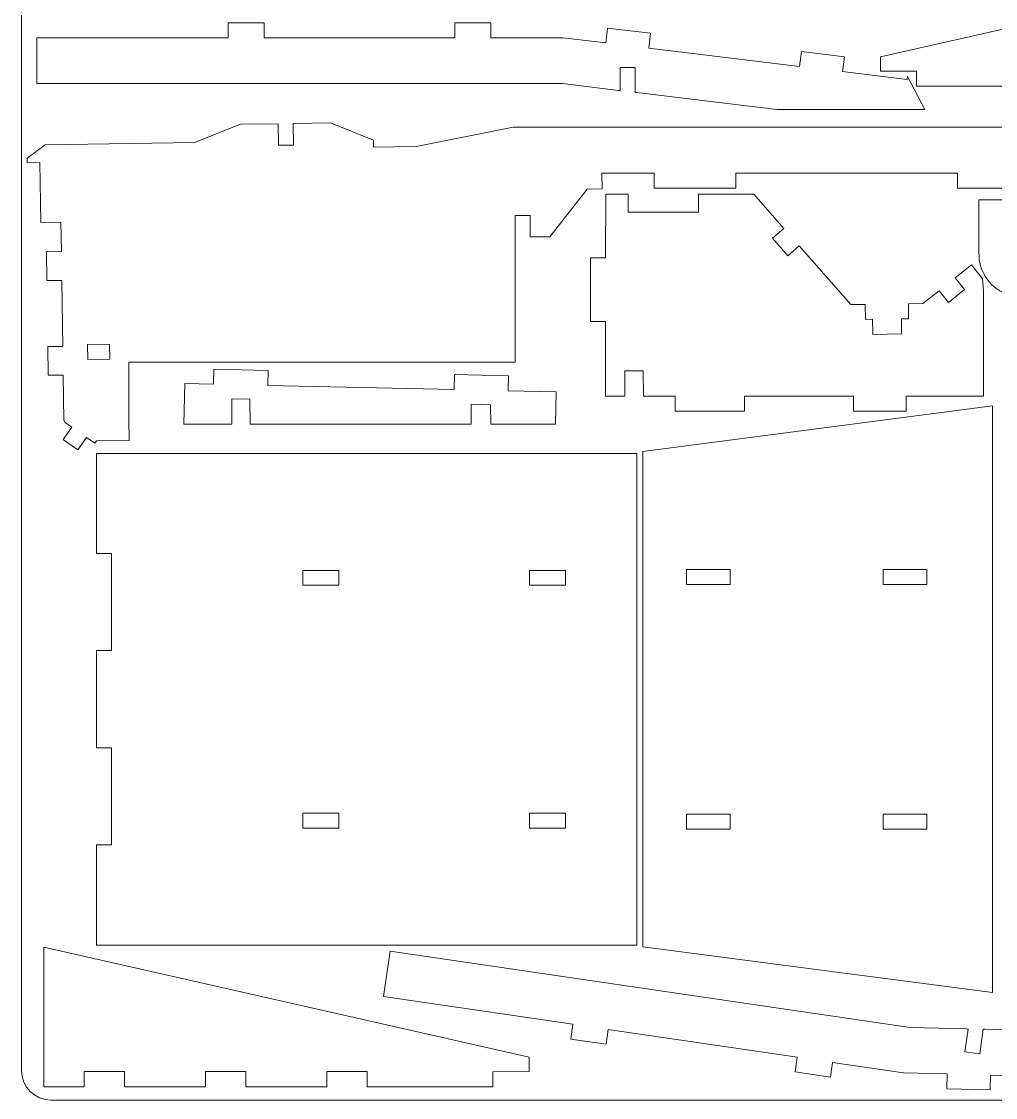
# Model space of a CAD drawing. Header units: centimetres. Extents: x -129.3 to -71.3, y -1.4 to 86.6.
# Drawn here: x -129.26 to -112.73, y 42.67 to 60.94 of the extents above; entities that cross this region are included whole.
import ezdxf

# ---------------------------------------------------------------- set-up
doc = ezdxf.new("R2010")
doc.units = ezdxf.units.CM
doc.header["$MEASUREMENT"] = 0
doc.layers.add('Camada 1', color=7, linetype='Continuous')

msp = doc.modelspace()

# ---------------------------------------------------------------- linework, layer by layer
at = {"layer": 'Camada 1', "color": 250, "lineweight": 20}
msp.add_open_spline([(-100.75825, 86.62825), (-100.75825, 86.62825), (-128.75826, 86.62825), (-128.75826, 86.62825), (-128.75826, 86.62825), (-129.03325, 86.62825), (-129.25825, 86.40325), (-129.25825, 86.12825), (-129.25825, 86.12825), (-129.25825, 86.12825), (-129.25825, 43.12824), (-129.25825, 43.12824), (-129.25825, 43.12824), (-129.25825, 42.85323), (-129.03325, 42.62823), (-128.75826, 42.62823), (-128.75826, 42.62823), (-128.75826, 42.62823), (-100.75825, 42.62823), (-100.75825, 42.62823), (-100.75825, 42.62823), (-100.48326, 42.62823), (-100.25825, 42.85323), (-100.25825, 43.12824), (-100.25825, 43.12824), (-100.25825, 43.12824), (-100.25825, 86.12825), (-100.25825, 86.12825), (-100.25825, 86.12825), (-100.25825, 86.40325), (-100.48326, 86.62825), (-100.75825, 86.62825)], degree=3, knots=[0, 0, 0, 0, 0.11111111, 0.11111111, 0.11111111, 0.11111111, 0.22222222, 0.22222222, 0.22222222, 0.22222222, 0.33333333, 0.33333333, 0.33333333, 0.33333333, 0.44444444, 0.44444444, 0.44444444, 0.44444444, 0.55555556, 0.55555556, 0.55555556, 0.55555556, 0.66666667, 0.66666667, 0.66666667, 0.66666667, 0.77777778, 0.77777778, 0.77777778, 0.77777778, 1, 1, 1, 1], dxfattribs=at)
at = {"layer": 'Camada 1', "lineweight": 9}
for points, knots in [([(-106.44809, 62.20696), (-106.44809, 62.20696), (-114.6818, 60.34001), (-114.6818, 60.34001), (-114.6818, 60.34001), (-114.6818, 60.34001), (-114.6818, 60.09224), (-114.6818, 60.09224), (-114.6818, 60.09224), (-114.6818, 60.09224), (-114.06945, 60.0918), (-114.06945, 60.0918), (-114.06945, 60.0918), (-114.06945, 60.0918), (-114.06945, 59.83682), (-114.06945, 59.83682), (-114.06945, 59.83682), (-114.06945, 59.83682), (-113.99566, 59.83726), (-113.99566, 59.83726), (-113.99566, 59.83726), (-113.99566, 59.83726), (-111.93723, 59.83726), (-111.93723, 59.83726), (-111.93723, 59.83726), (-111.93723, 59.83726), (-111.93723, 60.09224), (-111.93723, 60.09224), (-111.93723, 60.09224), (-111.93723, 60.09224), (-111.25108, 60.09224), (-111.25108, 60.09224), (-111.25108, 60.09224), (-111.25108, 60.09224), (-111.25108, 59.83726), (-111.25108, 59.83726), (-111.25108, 59.83726), (-111.25108, 59.83726), (-109.8788, 59.83726), (-109.8788, 59.83726), (-109.8788, 59.83726), (-109.8788, 59.83726), (-109.8788, 60.09224), (-109.8788, 60.09224), (-109.8788, 60.09224), (-109.8788, 60.09224), (-109.19266, 60.09224), (-109.19266, 60.09224), (-109.19266, 60.09224), (-109.19266, 60.09224), (-109.19266, 59.83726), (-109.19266, 59.83726), (-109.19266, 59.83726), (-109.19266, 59.83726), (-107.82037, 59.83726), (-107.82037, 59.83726), (-107.82037, 59.83726), (-107.82037, 59.83726), (-107.82037, 60.09224), (-107.82037, 60.09224), (-107.82037, 60.09224), (-107.82037, 60.09224), (-107.13423, 60.09224), (-107.13423, 60.09224), (-107.13423, 60.09224), (-107.13423, 60.09224), (-107.13423, 59.83726), (-107.13423, 59.83726), (-107.13423, 59.83726), (-107.13423, 59.83726), (-106.44809, 59.83726), (-106.44809, 59.83726), (-106.44809, 59.83726), (-106.44809, 59.83726), (-106.44809, 62.20696), (-106.44809, 62.20696)], [0, 0, 0, 0, 0.05, 0.05, 0.05, 0.05, 0.1, 0.1, 0.1, 0.1, 0.15, 0.15, 0.15, 0.15, 0.2, 0.2, 0.2, 0.2, 0.25, 0.25, 0.25, 0.25, 0.3, 0.3, 0.3, 0.3, 0.35, 0.35, 0.35, 0.35, 0.4, 0.4, 0.4, 0.4, 0.45, 0.45, 0.45, 0.45, 0.5, 0.5, 0.5, 0.5, 0.55, 0.55, 0.55, 0.55, 0.6, 0.6, 0.6, 0.6, 0.65, 0.65, 0.65, 0.65, 0.7, 0.7, 0.7, 0.7, 0.75, 0.75, 0.75, 0.75, 0.8, 0.8, 0.8, 0.8, 0.85, 0.85, 0.85, 0.85, 0.9, 0.9, 0.9, 0.9, 1, 1, 1, 1]), ([(-128.99892, 60.66235), (-128.99892, 60.66235), (-128.99892, 59.88294), (-128.99892, 59.88294), (-128.99892, 59.88294), (-128.99892, 59.88294), (-120.08067, 59.88294), (-120.08067, 59.88294), (-120.08067, 59.88294), (-120.08067, 59.88294), (-119.12526, 59.76742), (-119.12526, 59.76742), (-119.12526, 59.76742), (-119.12526, 59.76742), (-119.09995, 59.76742), (-119.09995, 59.76742), (-119.09995, 59.76742), (-119.09995, 59.76742), (-119.09995, 60.15584), (-119.09995, 60.15584), (-119.09995, 60.15584), (-119.09995, 60.15584), (-118.8469, 60.15584), (-118.8469, 60.15584), (-118.8469, 60.15584), (-118.8469, 60.15584), (-118.8469, 59.73072), (-118.8469, 59.73072), (-118.8469, 59.73072), (-118.8469, 59.73072), (-118.8216, 59.73072), (-118.8216, 59.73072), (-118.8216, 59.73072), (-118.8216, 59.73072), (-116.4416, 59.44297), (-116.4416, 59.44297), (-116.4416, 59.44297), (-116.4416, 59.44297), (-113.93128, 59.44297), (-113.93128, 59.44297), (-113.93128, 59.44297), (-113.93128, 59.44297), (-114.22303, 60.00161), (-114.22303, 60.00161), (-114.22303, 60.00161), (-114.22303, 60.00161), (-114.22857, 59.95518), (-114.22857, 59.95518), (-114.22857, 59.95518), (-114.22857, 59.95518), (-115.32471, 60.0877), (-115.32471, 60.0877), (-115.32471, 60.0877), (-115.32471, 60.0877), (-115.29433, 60.33893), (-115.29433, 60.33893), (-115.29433, 60.33893), (-115.29433, 60.33893), (-116.02508, 60.42727), (-116.02508, 60.42727), (-116.02508, 60.42727), (-116.02508, 60.42727), (-116.05546, 60.17607), (-116.05546, 60.17607), (-116.05546, 60.17607), (-116.05546, 60.17607), (-118.61309, 60.48528), (-118.61309, 60.48528), (-118.61309, 60.48528), (-118.61309, 60.48528), (-118.58272, 60.7365), (-118.58272, 60.7365), (-118.58272, 60.7365), (-118.58272, 60.7365), (-119.31348, 60.82485), (-119.31348, 60.82485), (-119.31348, 60.82485), (-119.31348, 60.82485), (-119.34384, 60.57362), (-119.34384, 60.57362), (-119.34384, 60.57362), (-119.34384, 60.57362), (-120.0746, 60.66197), (-120.0746, 60.66197), (-120.0746, 60.66197), (-120.0746, 60.66197), (-120.08067, 60.66235), (-120.08067, 60.66235), (-120.08067, 60.66235), (-120.08067, 60.66235), (-121.29533, 60.66235), (-121.29533, 60.66235), (-121.29533, 60.66235), (-121.29533, 60.66235), (-121.29533, 60.9154), (-121.29533, 60.9154), (-121.29533, 60.9154), (-121.29533, 60.9154), (-121.90266, 60.9154), (-121.90266, 60.9154), (-121.90266, 60.9154), (-121.90266, 60.9154), (-121.90266, 60.66235), (-121.90266, 60.66235), (-121.90266, 60.66235), (-121.90266, 60.66235), (-125.14173, 60.66235), (-125.14173, 60.66235), (-125.14173, 60.66235), (-125.14173, 60.66235), (-125.14173, 60.9154), (-125.14173, 60.9154), (-125.14173, 60.9154), (-125.14173, 60.9154), (-125.74905, 60.9154), (-125.74905, 60.9154), (-125.74905, 60.9154), (-125.74905, 60.9154), (-125.74905, 60.66235), (-125.74905, 60.66235), (-125.74905, 60.66235), (-125.74905, 60.66235), (-128.99892, 60.66235), (-128.99892, 60.66235)], [0, 0, 0, 0, 0.03125, 0.03125, 0.03125, 0.03125, 0.0625, 0.0625, 0.0625, 0.0625, 0.09375, 0.09375, 0.09375, 0.09375, 0.125, 0.125, 0.125, 0.125, 0.15625, 0.15625, 0.15625, 0.15625, 0.1875, 0.1875, 0.1875, 0.1875, 0.21875, 0.21875, 0.21875, 0.21875, 0.25, 0.25, 0.25, 0.25, 0.28125, 0.28125, 0.28125, 0.28125, 0.3125, 0.3125, 0.3125, 0.3125, 0.34375, 0.34375, 0.34375, 0.34375, 0.375, 0.375, 0.375, 0.375, 0.40625, 0.40625, 0.40625, 0.40625, 0.4375, 0.4375, 0.4375, 0.4375, 0.46875, 0.46875, 0.46875, 0.46875, 0.5, 0.5, 0.5, 0.5, 0.53125, 0.53125, 0.53125, 0.53125, 0.5625, 0.5625, 0.5625, 0.5625, 0.59375, 0.59375, 0.59375, 0.59375, 0.625, 0.625, 0.625, 0.625, 0.65625, 0.65625, 0.65625, 0.65625, 0.6875, 0.6875, 0.6875, 0.6875, 0.71875, 0.71875, 0.71875, 0.71875, 0.75, 0.75, 0.75, 0.75, 0.78125, 0.78125, 0.78125, 0.78125, 0.8125, 0.8125, 0.8125, 0.8125, 0.84375, 0.84375, 0.84375, 0.84375, 0.875, 0.875, 0.875, 0.875, 0.90625, 0.90625, 0.90625, 0.90625, 0.9375, 0.9375, 0.9375, 0.9375, 1, 1, 1, 1]), ([(-111.98788, 58.10908), (-111.98788, 58.10908), (-111.98788, 58.3629), (-111.98788, 58.3629), (-111.98788, 58.3629), (-111.98788, 58.3629), (-108.22933, 58.36291), (-108.22933, 58.36291), (-108.22933, 58.36291), (-108.22933, 58.36291), (-108.22933, 58.10909), (-108.22933, 58.10909), (-108.22933, 58.10909), (-108.22933, 58.10909), (-106.84004, 58.10908), (-106.84004, 58.10908), (-106.84004, 58.10908), (-106.84004, 58.10908), (-106.84004, 58.3629), (-106.84004, 58.3629), (-106.84004, 58.3629), (-106.84004, 58.3629), (-103.08149, 58.36291), (-103.08149, 58.36291), (-103.08149, 58.36291), (-103.08149, 58.36291), (-103.08148, 57.40189), (-103.08148, 57.40189), (-103.08148, 57.40189), (-103.08148, 57.40189), (-102.1417, 57.40204), (-102.1417, 57.40204), (-102.1417, 57.40204), (-102.1417, 57.40204), (-102.14518, 57.64185), (-102.14518, 57.64185), (-102.14518, 57.64185), (-102.14518, 57.64185), (-101.89067, 57.64552), (-101.89067, 57.64552), (-101.89067, 57.64552), (-101.89067, 57.64552), (-101.89509, 57.95007), (-101.89509, 57.95007), (-101.89509, 57.95007), (-101.89509, 57.95007), (-102.14961, 57.94641), (-102.14961, 57.94641), (-102.14961, 57.94641), (-102.14961, 57.94641), (-102.16055, 58.70169), (-102.16055, 58.70169), (-102.16055, 58.70169), (-102.16055, 58.70169), (-103.26827, 59.14863), (-103.26827, 59.14863), (-103.26827, 59.14863), (-103.26827, 59.14863), (-103.48141, 59.14462), (-103.48141, 59.14462), (-103.48141, 59.14462), (-103.48141, 59.14462), (-103.52279, 59.14496), (-103.52279, 59.14496), (-103.52279, 59.14496), (-103.52279, 59.14496), (-106.15546, 59.14459), (-106.15546, 59.14459), (-106.15546, 59.14459), (-106.15546, 59.14459), (-106.66907, 59.45647), (-106.66907, 59.45647), (-106.66907, 59.45647), (-106.66907, 59.45647), (-107.1781, 59.44914), (-107.1781, 59.44914), (-107.1781, 59.44914), (-107.1781, 59.44914), (-107.17294, 59.09234), (-107.17294, 59.09234), (-107.17294, 59.09234), (-107.17294, 59.09234), (-107.42745, 59.08868), (-107.42745, 59.08868), (-107.42745, 59.08868), (-107.42745, 59.08868), (-107.43267, 59.44913), (-107.43267, 59.44913), (-107.43267, 59.44913), (-107.43267, 59.44913), (-107.9417, 59.4418), (-107.9417, 59.4418), (-107.9417, 59.4418), (-107.9417, 59.4418), (-108.44646, 59.14457), (-108.44646, 59.14457), (-108.44646, 59.14457), (-108.44646, 59.14457), (-120.91572, 59.14461), (-120.91572, 59.14461), (-120.91572, 59.14461), (-120.91572, 59.14461), (-122.56359, 58.81272), (-122.56359, 58.81272), (-122.56359, 58.81272), (-122.56359, 58.81272), (-123.28546, 58.80232), (-123.28546, 58.80232), (-123.28546, 58.80232), (-123.28546, 58.80232), (-123.28722, 58.92415), (-123.28722, 58.92415), (-123.28722, 58.92415), (-123.28722, 58.92415), (-124.01346, 59.21532), (-124.01346, 59.21532), (-124.01346, 59.21532), (-124.01346, 59.21532), (-124.64975, 59.20615), (-124.64975, 59.20615), (-124.64975, 59.20615), (-124.64975, 59.20615), (-124.64445, 58.84069), (-124.64445, 58.84069), (-124.64445, 58.84069), (-124.64445, 58.84069), (-124.89896, 58.83702), (-124.89896, 58.83702), (-124.89896, 58.83702), (-124.89896, 58.83702), (-124.90426, 59.20249), (-124.90426, 59.20249), (-124.90426, 59.20249), (-124.90426, 59.20249), (-125.54055, 59.19332), (-125.54055, 59.19332), (-125.54055, 59.19332), (-125.54055, 59.19332), (-126.32375, 58.8804), (-126.32375, 58.8804), (-126.32375, 58.8804), (-126.32375, 58.8804), (-128.85702, 58.84392), (-128.85702, 58.84392), (-128.85702, 58.84392), (-128.85702, 58.84392), (-129.16132, 58.61902), (-129.16132, 58.61902), (-129.16132, 58.61902), (-129.16132, 58.61902), (-129.16013, 58.53781), (-129.16013, 58.53781), (-129.16013, 58.53781), (-129.16013, 58.53781), (-128.94634, 58.54088), (-128.94634, 58.54088), (-128.94634, 58.54088), (-128.94634, 58.54088), (-128.93163, 57.52571), (-128.93163, 57.52571), (-128.93163, 57.52571), (-128.93163, 57.52571), (-128.58879, 57.53067), (-128.58879, 57.53067), (-128.58879, 57.53067), (-128.58879, 57.53067), (-128.58177, 57.03147), (-128.58177, 57.03147), (-128.58177, 57.03147), (-128.58177, 57.03147), (-128.83635, 57.02774), (-128.83635, 57.02774), (-128.83635, 57.02774), (-128.83635, 57.02774), (-128.82916, 56.53844), (-128.82916, 56.53844), (-128.82916, 56.53844), (-128.82916, 56.53844), (-128.57459, 56.54216), (-128.57459, 56.54216), (-128.57459, 56.54216), (-128.57459, 56.54216), (-128.55822, 55.42212), (-128.55822, 55.42212), (-128.55822, 55.42212), (-128.55822, 55.42212), (-128.8128, 55.41854), (-128.8128, 55.41854), (-128.8128, 55.41854), (-128.8128, 55.41854), (-128.80586, 54.93127), (-128.80586, 54.93127), (-128.80586, 54.93127), (-128.80586, 54.93127), (-128.55129, 54.93485), (-128.55129, 54.93485), (-128.55129, 54.93485), (-128.55129, 54.93485), (-128.54006, 54.16937), (-128.54006, 54.16937), (-128.54006, 54.16937), (-128.54006, 54.16937), (-128.51848, 54.12808), (-128.51848, 54.12808), (-128.51848, 54.12808), (-128.51848, 54.12808), (-128.40576, 54.05006), (-128.40576, 54.05006), (-128.40576, 54.05006), (-128.40576, 54.05006), (-128.55187, 53.84218), (-128.55187, 53.84218), (-128.55187, 53.84218), (-128.55187, 53.84218), (-128.30159, 53.66757), (-128.30159, 53.66757), (-128.30159, 53.66757), (-128.30159, 53.66757), (-128.15541, 53.87589), (-128.15541, 53.87589), (-128.15541, 53.87589), (-128.15541, 53.87589), (-128.01469, 53.7777), (-128.01469, 53.7777), (-128.01469, 53.7777), (-128.01469, 53.7777), (-127.9855, 53.81929), (-127.9855, 53.81929), (-127.9855, 53.81929), (-127.9855, 53.81929), (-127.43159, 53.82711), (-127.43159, 53.82711), (-127.43159, 53.82711), (-127.43159, 53.82711), (-127.43671, 54.18031), (-127.43671, 54.18031), (-127.43671, 54.18031), (-127.43671, 54.18031), (-127.43672, 55.15498), (-127.43672, 55.15498), (-127.43672, 55.15498), (-127.43672, 55.15498), (-120.8796, 55.15517), (-120.8796, 55.15517), (-120.8796, 55.15517), (-120.8796, 55.15517), (-120.87965, 57.64538), (-120.87965, 57.64538), (-120.87965, 57.64538), (-120.87965, 57.64538), (-120.6251, 57.64537), (-120.6251, 57.64537), (-120.6251, 57.64537), (-120.6251, 57.64537), (-120.62509, 57.27988), (-120.62509, 57.27988), (-120.62509, 57.27988), (-120.62509, 57.27988), (-120.29421, 57.27986), (-120.29421, 57.27986), (-120.29421, 57.27986), (-120.29421, 57.27986), (-119.66002, 58.09273), (-119.66002, 58.09273), (-119.66002, 58.09273), (-119.66002, 58.09273), (-119.40504, 58.0971), (-119.40504, 58.0971), (-119.40504, 58.0971), (-119.40504, 58.0971), (-119.40892, 58.36285), (-119.40892, 58.36285), (-119.40892, 58.36285), (-119.40892, 58.36285), (-118.52507, 58.36285), (-118.52507, 58.36285), (-118.52507, 58.36285), (-118.52507, 58.36285), (-118.52503, 58.10976), (-118.52503, 58.10976), (-118.52503, 58.10976), (-118.52503, 58.10976), (-117.13574, 58.10976), (-117.13574, 58.10976), (-117.13574, 58.10976), (-117.13574, 58.10976), (-117.13574, 58.36291), (-117.13574, 58.36291), (-117.13574, 58.36291), (-117.13574, 58.36291), (-113.37717, 58.36291), (-113.37717, 58.36291), (-113.37717, 58.36291), (-113.37717, 58.36291), (-113.37717, 58.10909), (-113.37717, 58.10909), (-113.37717, 58.10909), (-113.37717, 58.10909), (-111.98788, 58.10908), (-111.98788, 58.10908)], [0, 0, 0, 0, 0.01315789, 0.01315789, 0.01315789, 0.01315789, 0.02631579, 0.02631579, 0.02631579, 0.02631579, 0.03947368, 0.03947368, 0.03947368, 0.03947368, 0.05263158, 0.05263158, 0.05263158, 0.05263158, 0.06578947, 0.06578947, 0.06578947, 0.06578947, 0.07894737, 0.07894737, 0.07894737, 0.07894737, 0.09210526, 0.09210526, 0.09210526, 0.09210526, 0.10526316, 0.10526316, 0.10526316, 0.10526316, 0.11842105, 0.11842105, 0.11842105, 0.11842105, 0.13157895, 0.13157895, 0.13157895, 0.13157895, 0.14473684, 0.14473684, 0.14473684, 0.14473684, 0.15789474, 0.15789474, 0.15789474, 0.15789474, 0.17105263, 0.17105263, 0.17105263, 0.17105263, 0.18421053, 0.18421053, 0.18421053, 0.18421053, 0.19736842, 0.19736842, 0.19736842, 0.19736842, 0.21052632, 0.21052632, 0.21052632, 0.21052632, 0.22368421, 0.22368421, 0.22368421, 0.22368421, 0.23684211, 0.23684211, 0.23684211, 0.23684211, 0.25, 0.25, 0.25, 0.25, 0.26315789, 0.26315789, 0.26315789, 0.26315789, 0.27631579, 0.27631579, 0.27631579, 0.27631579, 0.28947368, 0.28947368, 0.28947368, 0.28947368, 0.30263158, 0.30263158, 0.30263158, 0.30263158, 0.31578947, 0.31578947, 0.31578947, 0.31578947, 0.32894737, 0.32894737, 0.32894737, 0.32894737, 0.34210526, 0.34210526, 0.34210526, 0.34210526, 0.35526316, 0.35526316, 0.35526316, 0.35526316, 0.36842105, 0.36842105, 0.36842105, 0.36842105, 0.38157895, 0.38157895, 0.38157895, 0.38157895, 0.39473684, 0.39473684, 0.39473684, 0.39473684, 0.40789474, 0.40789474, 0.40789474, 0.40789474, 0.42105263, 0.42105263, 0.42105263, 0.42105263, 0.43421053, 0.43421053, 0.43421053, 0.43421053, 0.44736842, 0.44736842, 0.44736842, 0.44736842, 0.46052632, 0.46052632, 0.46052632, 0.46052632, 0.47368421, 0.47368421, 0.47368421, 0.47368421, 0.48684211, 0.48684211, 0.48684211, 0.48684211, 0.5, 0.5, 0.5, 0.5, 0.51315789, 0.51315789, 0.51315789, 0.51315789, 0.52631579, 0.52631579, 0.52631579, 0.52631579, 0.53947368, 0.53947368, 0.53947368, 0.53947368, 0.55263158, 0.55263158, 0.55263158, 0.55263158, 0.56578947, 0.56578947, 0.56578947, 0.56578947, 0.57894737, 0.57894737, 0.57894737, 0.57894737, 0.59210526, 0.59210526, 0.59210526, 0.59210526, 0.60526316, 0.60526316, 0.60526316, 0.60526316, 0.61842105, 0.61842105, 0.61842105, 0.61842105, 0.63157895, 0.63157895, 0.63157895, 0.63157895, 0.64473684, 0.64473684, 0.64473684, 0.64473684, 0.65789474, 0.65789474, 0.65789474, 0.65789474, 0.67105263, 0.67105263, 0.67105263, 0.67105263, 0.68421053, 0.68421053, 0.68421053, 0.68421053, 0.69736842, 0.69736842, 0.69736842, 0.69736842, 0.71052632, 0.71052632, 0.71052632, 0.71052632, 0.72368421, 0.72368421, 0.72368421, 0.72368421, 0.73684211, 0.73684211, 0.73684211, 0.73684211, 0.75, 0.75, 0.75, 0.75, 0.76315789, 0.76315789, 0.76315789, 0.76315789, 0.77631579, 0.77631579, 0.77631579, 0.77631579, 0.78947368, 0.78947368, 0.78947368, 0.78947368, 0.80263158, 0.80263158, 0.80263158, 0.80263158, 0.81578947, 0.81578947, 0.81578947, 0.81578947, 0.82894737, 0.82894737, 0.82894737, 0.82894737, 0.84210526, 0.84210526, 0.84210526, 0.84210526, 0.85526316, 0.85526316, 0.85526316, 0.85526316, 0.86842105, 0.86842105, 0.86842105, 0.86842105, 0.88157895, 0.88157895, 0.88157895, 0.88157895, 0.89473684, 0.89473684, 0.89473684, 0.89473684, 0.90789474, 0.90789474, 0.90789474, 0.90789474, 0.92105263, 0.92105263, 0.92105263, 0.92105263, 0.93421053, 0.93421053, 0.93421053, 0.93421053, 0.94736842, 0.94736842, 0.94736842, 0.94736842, 0.96052632, 0.96052632, 0.96052632, 0.96052632, 0.97368421, 0.97368421, 0.97368421, 0.97368421, 1, 1, 1, 1]), ([(-112.93326, 56.36978), (-112.93326, 56.36978), (-112.93401, 54.57433), (-112.93401, 54.57433), (-112.93401, 54.57433), (-112.93401, 54.57433), (-114.24667, 54.57471), (-114.24667, 54.57471), (-114.24667, 54.57471), (-114.24667, 54.57471), (-114.24674, 54.31973), (-114.24674, 54.31973), (-114.24674, 54.31973), (-114.24674, 54.31973), (-115.1409, 54.31999), (-115.1409, 54.31999), (-115.1409, 54.31999), (-115.1409, 54.31999), (-115.14083, 54.57497), (-115.14083, 54.57497), (-115.14083, 54.57497), (-115.14083, 54.57497), (-116.9883, 54.5755), (-116.9883, 54.5755), (-116.9883, 54.5755), (-116.9883, 54.5755), (-116.98855, 54.32052), (-116.98855, 54.32052), (-116.98855, 54.32052), (-116.98855, 54.32052), (-118.16794, 54.32112), (-118.16794, 54.32112), (-118.16794, 54.32112), (-118.16794, 54.32112), (-118.16781, 54.57609), (-118.16781, 54.57609), (-118.16781, 54.57609), (-118.16781, 54.57609), (-118.70482, 54.57637), (-118.70482, 54.57637), (-118.70482, 54.57637), (-118.70482, 54.57637), (-118.7107, 55.00511), (-118.7107, 55.00511), (-118.7107, 55.00511), (-118.7107, 55.00511), (-119.02026, 55.00527), (-119.02026, 55.00527), (-119.02026, 55.00527), (-119.02026, 55.00527), (-119.02048, 54.57652), (-119.02048, 54.57652), (-119.02048, 54.57652), (-119.02048, 54.57652), (-119.34721, 54.57669), (-119.34721, 54.57669), (-119.34721, 54.57669), (-119.34721, 54.57669), (-119.34705, 55.84279), (-119.34705, 55.84279), (-119.34705, 55.84279), (-119.34705, 55.84279), (-119.60203, 55.84298), (-119.60203, 55.84298), (-119.60203, 55.84298), (-119.60203, 55.84298), (-119.60119, 56.9251), (-119.60119, 56.9251), (-119.60119, 56.9251), (-119.60119, 56.9251), (-119.34622, 56.9249), (-119.34622, 56.9249), (-119.34622, 56.9249), (-119.34622, 56.9249), (-119.34551, 58.00702), (-119.34551, 58.00702), (-119.34551, 58.00702), (-119.34551, 58.00702), (-118.96651, 58.00689), (-118.96651, 58.00689), (-118.96651, 58.00689), (-118.96651, 58.00689), (-118.96666, 57.70092), (-118.96666, 57.70092), (-118.96666, 57.70092), (-118.96666, 57.70092), (-117.77065, 57.7003), (-117.77065, 57.7003), (-117.77065, 57.7003), (-117.77065, 57.7003), (-117.77049, 58.00627), (-117.77049, 58.00627), (-117.77049, 58.00627), (-117.77049, 58.00627), (-116.83001, 58.00576), (-116.83001, 58.00576), (-116.83001, 58.00576), (-116.83001, 58.00576), (-116.32053, 57.4248), (-116.32053, 57.4248), (-116.32053, 57.4248), (-116.32053, 57.4248), (-116.51224, 57.25669), (-116.51224, 57.25669), (-116.51224, 57.25669), (-116.51224, 57.25669), (-116.25235, 56.96032), (-116.25235, 56.96032), (-116.25235, 56.96032), (-116.25235, 56.96032), (-116.06064, 57.12843), (-116.06064, 57.12843), (-116.06064, 57.12843), (-116.06064, 57.12843), (-115.18686, 56.13136), (-115.18686, 56.13136), (-115.18686, 56.13136), (-115.18686, 56.13136), (-114.94217, 56.1348), (-114.94217, 56.1348), (-114.94217, 56.1348), (-114.94217, 56.1348), (-114.93869, 55.88027), (-114.93869, 55.88027), (-114.93869, 55.88027), (-114.93869, 55.88027), (-114.81637, 55.88222), (-114.81637, 55.88222), (-114.81637, 55.88222), (-114.81637, 55.88222), (-114.81277, 55.62648), (-114.81277, 55.62648), (-114.81277, 55.62648), (-114.81277, 55.62648), (-114.32318, 55.6333), (-114.32318, 55.6333), (-114.32318, 55.6333), (-114.32318, 55.6333), (-114.32664, 55.88905), (-114.32664, 55.88905), (-114.32664, 55.88905), (-114.32664, 55.88905), (-114.20422, 55.89051), (-114.20422, 55.89051), (-114.20422, 55.89051), (-114.20422, 55.89051), (-114.20784, 56.14547), (-114.20784, 56.14547), (-114.20784, 56.14547), (-114.20784, 56.14547), (-113.96292, 56.14843), (-113.96292, 56.14843), (-113.96292, 56.14843), (-113.96292, 56.14843), (-113.68886, 56.36787), (-113.68886, 56.36787), (-113.68886, 56.36787), (-113.68886, 56.36787), (-113.52949, 56.16825), (-113.52949, 56.16825), (-113.52949, 56.16825), (-113.52949, 56.16825), (-113.25511, 56.3873), (-113.25511, 56.3873), (-113.25511, 56.3873), (-113.25511, 56.3873), (-113.41448, 56.58691), (-113.41448, 56.58691), (-113.41448, 56.58691), (-113.41448, 56.58691), (-113.14009, 56.80596), (-113.14009, 56.80596), (-113.14009, 56.80596), (-113.14009, 56.80596), (-112.94922, 56.56687), (-112.94922, 56.56687), (-112.94922, 56.56687), (-112.94922, 56.56687), (-112.93326, 56.36978), (-112.93326, 56.36978)], [0, 0, 0, 0, 0.02173913, 0.02173913, 0.02173913, 0.02173913, 0.04347826, 0.04347826, 0.04347826, 0.04347826, 0.06521739, 0.06521739, 0.06521739, 0.06521739, 0.08695652, 0.08695652, 0.08695652, 0.08695652, 0.10869565, 0.10869565, 0.10869565, 0.10869565, 0.13043478, 0.13043478, 0.13043478, 0.13043478, 0.15217391, 0.15217391, 0.15217391, 0.15217391, 0.17391304, 0.17391304, 0.17391304, 0.17391304, 0.19565217, 0.19565217, 0.19565217, 0.19565217, 0.2173913, 0.2173913, 0.2173913, 0.2173913, 0.23913043, 0.23913043, 0.23913043, 0.23913043, 0.26086957, 0.26086957, 0.26086957, 0.26086957, 0.2826087, 0.2826087, 0.2826087, 0.2826087, 0.30434783, 0.30434783, 0.30434783, 0.30434783, 0.32608696, 0.32608696, 0.32608696, 0.32608696, 0.34782609, 0.34782609, 0.34782609, 0.34782609, 0.36956522, 0.36956522, 0.36956522, 0.36956522, 0.39130435, 0.39130435, 0.39130435, 0.39130435, 0.41304348, 0.41304348, 0.41304348, 0.41304348, 0.43478261, 0.43478261, 0.43478261, 0.43478261, 0.45652174, 0.45652174, 0.45652174, 0.45652174, 0.47826087, 0.47826087, 0.47826087, 0.47826087, 0.5, 0.5, 0.5, 0.5, 0.52173913, 0.52173913, 0.52173913, 0.52173913, 0.54347826, 0.54347826, 0.54347826, 0.54347826, 0.56521739, 0.56521739, 0.56521739, 0.56521739, 0.58695652, 0.58695652, 0.58695652, 0.58695652, 0.60869565, 0.60869565, 0.60869565, 0.60869565, 0.63043478, 0.63043478, 0.63043478, 0.63043478, 0.65217391, 0.65217391, 0.65217391, 0.65217391, 0.67391304, 0.67391304, 0.67391304, 0.67391304, 0.69565217, 0.69565217, 0.69565217, 0.69565217, 0.7173913, 0.7173913, 0.7173913, 0.7173913, 0.73913043, 0.73913043, 0.73913043, 0.73913043, 0.76086957, 0.76086957, 0.76086957, 0.76086957, 0.7826087, 0.7826087, 0.7826087, 0.7826087, 0.80434783, 0.80434783, 0.80434783, 0.80434783, 0.82608696, 0.82608696, 0.82608696, 0.82608696, 0.84782609, 0.84782609, 0.84782609, 0.84782609, 0.86956522, 0.86956522, 0.86956522, 0.86956522, 0.89130435, 0.89130435, 0.89130435, 0.89130435, 0.91304348, 0.91304348, 0.91304348, 0.91304348, 0.93478261, 0.93478261, 0.93478261, 0.93478261, 0.95652174, 0.95652174, 0.95652174, 0.95652174, 1, 1, 1, 1]), ([(-111.58874, 57.59569), (-111.58874, 57.59569), (-111.58874, 57.90909), (-111.58874, 57.90909), (-111.58874, 57.90909), (-111.58874, 57.90909), (-113.01243, 57.90909), (-113.01243, 57.90909), (-113.01243, 57.90909), (-113.01243, 57.75132), (-113.01949, 56.99427), (-113.00619, 56.89326), (-113.00619, 56.89326), (-112.96355, 56.56937), (-112.70267, 56.30846), (-112.37877, 56.26582), (-112.37877, 56.26582), (-112.37877, 56.26582), (-112.28364, 56.25959), (-112.28364, 56.25959), (-112.28364, 56.25959), (-112.28364, 56.25959), (-104.17127, 56.25959), (-104.17127, 56.25959), (-104.17127, 56.25959), (-103.97489, 56.26602), (-103.79622, 56.33276), (-103.65594, 56.47304), (-103.65594, 56.47304), (-103.51555, 56.61345), (-103.4489, 56.79213), (-103.44248, 56.98839), (-103.44248, 56.98839), (-103.44248, 56.98839), (-103.44248, 57.90909), (-103.44248, 57.90909), (-103.44248, 57.90909), (-103.44248, 57.90909), (-105.00342, 57.90909), (-105.00342, 57.90909), (-105.00342, 57.90909), (-105.00342, 57.90909), (-105.00342, 57.59569), (-105.00342, 57.59569), (-105.00342, 57.59569), (-105.00342, 57.59569), (-105.25648, 57.59569), (-105.25648, 57.59569), (-105.25648, 57.59569), (-105.25648, 57.59569), (-105.25648, 57.90909), (-105.25648, 57.90909), (-105.25648, 57.90909), (-105.25648, 57.90909), (-111.3316, 57.90909), (-111.3316, 57.90909), (-111.3316, 57.90909), (-111.3316, 57.90909), (-111.3316, 57.59569), (-111.3316, 57.59569), (-111.3316, 57.59569), (-111.3316, 57.59569), (-111.58874, 57.59569), (-111.58874, 57.59569)], [0, 0, 0, 0, 0.05882353, 0.05882353, 0.05882353, 0.05882353, 0.11764706, 0.11764706, 0.11764706, 0.11764706, 0.17647059, 0.17647059, 0.17647059, 0.17647059, 0.23529412, 0.23529412, 0.23529412, 0.23529412, 0.29411765, 0.29411765, 0.29411765, 0.29411765, 0.35294118, 0.35294118, 0.35294118, 0.35294118, 0.41176471, 0.41176471, 0.41176471, 0.41176471, 0.47058824, 0.47058824, 0.47058824, 0.47058824, 0.52941176, 0.52941176, 0.52941176, 0.52941176, 0.58823529, 0.58823529, 0.58823529, 0.58823529, 0.64705882, 0.64705882, 0.64705882, 0.64705882, 0.70588235, 0.70588235, 0.70588235, 0.70588235, 0.76470588, 0.76470588, 0.76470588, 0.76470588, 0.82352941, 0.82352941, 0.82352941, 0.82352941, 0.88235294, 0.88235294, 0.88235294, 0.88235294, 1, 1, 1, 1]), ([(-128.13636, 55.4553), (-128.13636, 55.4553), (-128.13267, 55.2015), (-128.13267, 55.2015), (-128.13267, 55.2015), (-128.13267, 55.2015), (-127.76113, 55.20685), (-127.76113, 55.20685), (-127.76113, 55.20685), (-127.76113, 55.20685), (-127.76481, 55.46064), (-127.76481, 55.46064), (-127.76481, 55.46064), (-127.76481, 55.46064), (-128.13636, 55.4553), (-128.13636, 55.4553)], [0, 0, 0, 0, 0.2, 0.2, 0.2, 0.2, 0.4, 0.4, 0.4, 0.4, 0.6, 0.6, 0.6, 0.6, 1, 1, 1, 1]), ([(-125.08084, 54.75886), (-125.08084, 54.75886), (-125.07526, 55.01379), (-125.07526, 55.01379), (-125.07526, 55.01379), (-125.07526, 55.01379), (-125.99313, 55.03396), (-125.99313, 55.03396), (-125.99313, 55.03396), (-125.99313, 55.03396), (-125.99871, 54.77903), (-125.99871, 54.77903), (-125.99871, 54.77903), (-125.99871, 54.77903), (-126.48815, 54.78978), (-126.48815, 54.78978), (-126.48815, 54.78978), (-126.48815, 54.78978), (-126.5035, 54.1023), (-126.5035, 54.1023), (-126.5035, 54.1023), (-126.5035, 54.1023), (-125.68811, 54.10226), (-125.68811, 54.10226), (-125.68811, 54.10226), (-125.68811, 54.10226), (-125.68845, 54.52973), (-125.68845, 54.52973), (-125.68845, 54.52973), (-125.68845, 54.52973), (-125.38241, 54.52395), (-125.38241, 54.52395), (-125.38241, 54.52395), (-125.38241, 54.52395), (-125.37793, 54.10226), (-125.37793, 54.10226), (-125.37793, 54.10226), (-125.37793, 54.10226), (-121.62734, 54.10226), (-121.62734, 54.10226), (-121.62734, 54.10226), (-121.62734, 54.10226), (-121.63055, 54.43943), (-121.63055, 54.43943), (-121.63055, 54.43943), (-121.63055, 54.43943), (-121.29864, 54.43104), (-121.29864, 54.43104), (-121.29864, 54.43104), (-121.29864, 54.43104), (-121.2955, 54.10226), (-121.2955, 54.10226), (-121.2955, 54.10226), (-121.2955, 54.10226), (-120.19796, 54.1019), (-120.19796, 54.1019), (-120.19796, 54.1019), (-120.19796, 54.1019), (-120.18595, 54.65156), (-120.18595, 54.65156), (-120.18595, 54.65156), (-120.18595, 54.65156), (-120.99748, 54.66939), (-120.99748, 54.66939), (-120.99748, 54.66939), (-120.99748, 54.66939), (-120.99191, 54.92431), (-120.99191, 54.92431), (-120.99191, 54.92431), (-120.99191, 54.92431), (-121.90968, 54.94449), (-121.90968, 54.94449), (-121.90968, 54.94449), (-121.90968, 54.94449), (-121.91526, 54.68956), (-121.91526, 54.68956), (-121.91526, 54.68956), (-121.91526, 54.68956), (-125.08084, 54.75886), (-125.08084, 54.75886)], [0, 0, 0, 0, 0.04761905, 0.04761905, 0.04761905, 0.04761905, 0.0952381, 0.0952381, 0.0952381, 0.0952381, 0.14285714, 0.14285714, 0.14285714, 0.14285714, 0.19047619, 0.19047619, 0.19047619, 0.19047619, 0.23809524, 0.23809524, 0.23809524, 0.23809524, 0.28571429, 0.28571429, 0.28571429, 0.28571429, 0.33333333, 0.33333333, 0.33333333, 0.33333333, 0.38095238, 0.38095238, 0.38095238, 0.38095238, 0.42857143, 0.42857143, 0.42857143, 0.42857143, 0.47619048, 0.47619048, 0.47619048, 0.47619048, 0.52380952, 0.52380952, 0.52380952, 0.52380952, 0.57142857, 0.57142857, 0.57142857, 0.57142857, 0.61904762, 0.61904762, 0.61904762, 0.61904762, 0.66666667, 0.66666667, 0.66666667, 0.66666667, 0.71428571, 0.71428571, 0.71428571, 0.71428571, 0.76190476, 0.76190476, 0.76190476, 0.76190476, 0.80952381, 0.80952381, 0.80952381, 0.80952381, 0.85714286, 0.85714286, 0.85714286, 0.85714286, 0.9047619, 0.9047619, 0.9047619, 0.9047619, 1, 1, 1, 1]), ([(-112.78094, 44.45226), (-112.78094, 44.45226), (-118.71416, 45.22629), (-118.71416, 45.22629), (-118.71416, 45.22629), (-118.71416, 45.22629), (-118.71416, 53.63764), (-118.71416, 53.63764), (-118.71416, 53.63764), (-118.71416, 53.63764), (-112.78094, 54.41168), (-112.78094, 54.41168), (-112.78094, 54.41168), (-112.78094, 54.41168), (-112.78094, 44.45226), (-112.78094, 44.45226)], [0, 0, 0, 0, 0.2, 0.2, 0.2, 0.2, 0.4, 0.4, 0.4, 0.4, 0.6, 0.6, 0.6, 0.6, 1, 1, 1, 1]), ([(-127.73174, 51.90599), (-127.73174, 51.90599), (-127.73177, 50.25667), (-127.73177, 50.25667), (-127.73177, 50.25667), (-127.73177, 50.25667), (-127.98487, 50.25674), (-127.98487, 50.25674), (-127.98487, 50.25674), (-127.98487, 50.25674), (-127.98487, 48.60743), (-127.98487, 48.60743), (-127.98487, 48.60743), (-127.98487, 48.60743), (-127.73177, 48.60745), (-127.73177, 48.60745), (-127.73177, 48.60745), (-127.73177, 48.60745), (-127.73174, 46.95814), (-127.73174, 46.95814), (-127.73174, 46.95814), (-127.73174, 46.95814), (-127.98467, 46.95803), (-127.98467, 46.95803), (-127.98467, 46.95803), (-127.98467, 46.95803), (-127.98467, 45.25811), (-127.98467, 45.25811), (-127.98467, 45.25811), (-127.98467, 45.25811), (-118.81416, 45.25811), (-118.81416, 45.25811), (-118.81416, 45.25811), (-118.81416, 45.25811), (-118.81416, 53.60585), (-118.81416, 53.60585), (-118.81416, 53.60585), (-118.81416, 53.60585), (-127.98467, 53.60585), (-127.98467, 53.60585), (-127.98467, 53.60585), (-127.98467, 53.60585), (-127.98467, 51.90594), (-127.98467, 51.90594), (-127.98467, 51.90594), (-127.98467, 51.90594), (-127.73174, 51.90599), (-127.73174, 51.90599)], [0, 0, 0, 0, 0.07692308, 0.07692308, 0.07692308, 0.07692308, 0.15384615, 0.15384615, 0.15384615, 0.15384615, 0.23076923, 0.23076923, 0.23076923, 0.23076923, 0.30769231, 0.30769231, 0.30769231, 0.30769231, 0.38461538, 0.38461538, 0.38461538, 0.38461538, 0.46153846, 0.46153846, 0.46153846, 0.46153846, 0.53846154, 0.53846154, 0.53846154, 0.53846154, 0.61538462, 0.61538462, 0.61538462, 0.61538462, 0.69230769, 0.69230769, 0.69230769, 0.69230769, 0.76923077, 0.76923077, 0.76923077, 0.76923077, 0.84615385, 0.84615385, 0.84615385, 0.84615385, 1, 1, 1, 1]), ([(-124.48253, 51.62015), (-124.48253, 51.62015), (-124.48253, 51.3671), (-124.48253, 51.3671), (-124.48253, 51.3671), (-124.48253, 51.3671), (-123.8752, 51.3671), (-123.8752, 51.3671), (-123.8752, 51.3671), (-123.8752, 51.3671), (-123.8752, 51.62015), (-123.8752, 51.62015), (-123.8752, 51.62015), (-123.8752, 51.62015), (-124.48253, 51.62015), (-124.48253, 51.62015)], [0, 0, 0, 0, 0.2, 0.2, 0.2, 0.2, 0.4, 0.4, 0.4, 0.4, 0.6, 0.6, 0.6, 0.6, 1, 1, 1, 1]), ([(-120.02881, 51.62015), (-120.02881, 51.62015), (-120.63614, 51.62015), (-120.63614, 51.62015), (-120.63614, 51.62015), (-120.63614, 51.62015), (-120.63614, 51.36709), (-120.63614, 51.36709), (-120.63614, 51.36709), (-120.63614, 51.36709), (-120.02881, 51.36709), (-120.02881, 51.36709), (-120.02881, 51.36709), (-120.02881, 51.36709), (-120.02881, 51.62015), (-120.02881, 51.62015)], [0, 0, 0, 0, 0.2, 0.2, 0.2, 0.2, 0.4, 0.4, 0.4, 0.4, 0.6, 0.6, 0.6, 0.6, 1, 1, 1, 1]), ([(-117.23111, 51.63656), (-117.23111, 51.63656), (-117.97313, 51.63656), (-117.97313, 51.63656), (-117.97313, 51.63656), (-117.97313, 51.63656), (-117.97313, 51.38155), (-117.97313, 51.38155), (-117.97313, 51.38155), (-117.97313, 51.38155), (-117.23111, 51.38155), (-117.23111, 51.38155), (-117.23111, 51.38155), (-117.23111, 51.38155), (-117.23111, 51.63656), (-117.23111, 51.63656)], [0, 0, 0, 0, 0.2, 0.2, 0.2, 0.2, 0.4, 0.4, 0.4, 0.4, 0.6, 0.6, 0.6, 0.6, 1, 1, 1, 1]), ([(-114.63501, 51.63656), (-114.63501, 51.63656), (-114.63501, 51.38155), (-114.63501, 51.38155), (-114.63501, 51.38155), (-114.63501, 51.38155), (-113.89398, 51.38155), (-113.89398, 51.38155), (-113.89398, 51.38155), (-113.89398, 51.38155), (-113.89398, 51.63656), (-113.89398, 51.63656), (-113.89398, 51.63656), (-113.89398, 51.63656), (-114.63501, 51.63656), (-114.63501, 51.63656)], [0, 0, 0, 0, 0.2, 0.2, 0.2, 0.2, 0.4, 0.4, 0.4, 0.4, 0.6, 0.6, 0.6, 0.6, 1, 1, 1, 1]), ([(-124.48253, 47.49688), (-124.48253, 47.49688), (-123.8752, 47.49688), (-123.8752, 47.49688), (-123.8752, 47.49688), (-123.8752, 47.49688), (-123.8752, 47.24383), (-123.8752, 47.24383), (-123.8752, 47.24383), (-123.8752, 47.24383), (-124.48253, 47.24383), (-124.48253, 47.24383), (-124.48253, 47.24383), (-124.48253, 47.24383), (-124.48253, 47.49688), (-124.48253, 47.49688)], [0, 0, 0, 0, 0.2, 0.2, 0.2, 0.2, 0.4, 0.4, 0.4, 0.4, 0.6, 0.6, 0.6, 0.6, 1, 1, 1, 1]), ([(-120.63614, 47.24383), (-120.63614, 47.24383), (-120.63614, 47.49688), (-120.63614, 47.49688), (-120.63614, 47.49688), (-120.63614, 47.49688), (-120.02881, 47.49688), (-120.02881, 47.49688), (-120.02881, 47.49688), (-120.02881, 47.49688), (-120.02881, 47.24383), (-120.02881, 47.24383), (-120.02881, 47.24383), (-120.02881, 47.24383), (-120.63614, 47.24383), (-120.63614, 47.24383)], [0, 0, 0, 0, 0.2, 0.2, 0.2, 0.2, 0.4, 0.4, 0.4, 0.4, 0.6, 0.6, 0.6, 0.6, 1, 1, 1, 1]), ([(-117.97313, 47.22738), (-117.97313, 47.22738), (-117.97313, 47.48239), (-117.97313, 47.48239), (-117.97313, 47.48239), (-117.97313, 47.48239), (-117.23111, 47.48239), (-117.23111, 47.48239), (-117.23111, 47.48239), (-117.23111, 47.48239), (-117.23111, 47.22738), (-117.23111, 47.22738), (-117.23111, 47.22738), (-117.23111, 47.22738), (-117.97313, 47.22738), (-117.97313, 47.22738)], [0, 0, 0, 0, 0.2, 0.2, 0.2, 0.2, 0.4, 0.4, 0.4, 0.4, 0.6, 0.6, 0.6, 0.6, 1, 1, 1, 1]), ([(-114.63501, 47.48239), (-114.63501, 47.48239), (-113.89398, 47.48239), (-113.89398, 47.48239), (-113.89398, 47.48239), (-113.89398, 47.48239), (-113.89398, 47.22738), (-113.89398, 47.22738), (-113.89398, 47.22738), (-113.89398, 47.22738), (-114.63501, 47.22738), (-114.63501, 47.22738), (-114.63501, 47.22738), (-114.63501, 47.22738), (-114.63501, 47.48239), (-114.63501, 47.48239)], [0, 0, 0, 0, 0.2, 0.2, 0.2, 0.2, 0.4, 0.4, 0.4, 0.4, 0.6, 0.6, 0.6, 0.6, 1, 1, 1, 1]), ([(-128.88045, 45.22468), (-128.88045, 45.22468), (-120.64674, 43.35773), (-120.64674, 43.35773), (-120.64674, 43.35773), (-120.64674, 43.35773), (-120.64674, 43.10996), (-120.64674, 43.10996), (-120.64674, 43.10996), (-120.64674, 43.10996), (-121.25909, 43.10952), (-121.25909, 43.10952), (-121.25909, 43.10952), (-121.25909, 43.10952), (-121.25909, 42.85454), (-121.25909, 42.85454), (-121.25909, 42.85454), (-121.25909, 42.85454), (-121.33288, 42.85498), (-121.33288, 42.85498), (-121.33288, 42.85498), (-121.33288, 42.85498), (-123.39131, 42.85498), (-123.39131, 42.85498), (-123.39131, 42.85498), (-123.39131, 42.85498), (-123.39131, 43.10996), (-123.39131, 43.10996), (-123.39131, 43.10996), (-123.39131, 43.10996), (-124.07746, 43.10996), (-124.07746, 43.10996), (-124.07746, 43.10996), (-124.07746, 43.10996), (-124.07746, 42.85498), (-124.07746, 42.85498), (-124.07746, 42.85498), (-124.07746, 42.85498), (-125.44974, 42.85498), (-125.44974, 42.85498), (-125.44974, 42.85498), (-125.44974, 42.85498), (-125.44974, 43.10996), (-125.44974, 43.10996), (-125.44974, 43.10996), (-125.44974, 43.10996), (-126.13588, 43.10996), (-126.13588, 43.10996), (-126.13588, 43.10996), (-126.13588, 43.10996), (-126.13588, 42.85498), (-126.13588, 42.85498), (-126.13588, 42.85498), (-126.13588, 42.85498), (-127.50817, 42.85498), (-127.50817, 42.85498), (-127.50817, 42.85498), (-127.50817, 42.85498), (-127.50817, 43.10996), (-127.50817, 43.10996), (-127.50817, 43.10996), (-127.50817, 43.10996), (-128.19431, 43.10996), (-128.19431, 43.10996), (-128.19431, 43.10996), (-128.19431, 43.10996), (-128.19431, 42.85498), (-128.19431, 42.85498), (-128.19431, 42.85498), (-128.19431, 42.85498), (-128.88045, 42.85498), (-128.88045, 42.85498), (-128.88045, 42.85498), (-128.88045, 42.85498), (-128.88045, 45.22468), (-128.88045, 45.22468)], [0, 0, 0, 0, 0.05, 0.05, 0.05, 0.05, 0.1, 0.1, 0.1, 0.1, 0.15, 0.15, 0.15, 0.15, 0.2, 0.2, 0.2, 0.2, 0.25, 0.25, 0.25, 0.25, 0.3, 0.3, 0.3, 0.3, 0.35, 0.35, 0.35, 0.35, 0.4, 0.4, 0.4, 0.4, 0.45, 0.45, 0.45, 0.45, 0.5, 0.5, 0.5, 0.5, 0.55, 0.55, 0.55, 0.55, 0.6, 0.6, 0.6, 0.6, 0.65, 0.65, 0.65, 0.65, 0.7, 0.7, 0.7, 0.7, 0.75, 0.75, 0.75, 0.75, 0.8, 0.8, 0.8, 0.8, 0.85, 0.85, 0.85, 0.85, 0.9, 0.9, 0.9, 0.9, 1, 1, 1, 1]), ([(-123.11689, 44.386), (-123.11689, 44.386), (-123.00364, 45.15713), (-123.00364, 45.15713), (-123.00364, 45.15713), (-123.00364, 45.15713), (-114.18003, 43.86126), (-114.18003, 43.86126), (-114.18003, 43.86126), (-114.18003, 43.86126), (-113.21798, 43.83673), (-113.21798, 43.83673), (-113.21798, 43.83673), (-113.21798, 43.83673), (-113.19294, 43.83306), (-113.19294, 43.83306), (-113.19294, 43.83306), (-113.19294, 43.83306), (-113.24938, 43.44875), (-113.24938, 43.44875), (-113.24938, 43.44875), (-113.24938, 43.44875), (-112.99902, 43.41198), (-112.99902, 43.41198), (-112.99902, 43.41198), (-112.99902, 43.41198), (-112.93724, 43.83259), (-112.93724, 43.83259), (-112.93724, 43.83259), (-112.93724, 43.83259), (-112.91221, 43.82892), (-112.91221, 43.82892), (-112.91221, 43.82892), (-112.91221, 43.82892), (-110.51566, 43.76778), (-110.51566, 43.76778), (-110.51566, 43.76778), (-110.51566, 43.76778), (-108.03198, 43.40302), (-108.03198, 43.40302), (-108.03198, 43.40302), (-108.03198, 43.40302), (-108.4018, 42.89271), (-108.4018, 42.89271), (-108.4018, 42.89271), (-108.4018, 42.89271), (-108.40054, 42.93944), (-108.40054, 42.93944), (-108.40054, 42.93944), (-108.40054, 42.93944), (-109.5043, 42.96761), (-109.5043, 42.96761), (-109.5043, 42.96761), (-109.5043, 42.96761), (-109.51075, 42.71463), (-109.51075, 42.71463), (-109.51075, 42.71463), (-109.51075, 42.71463), (-110.24658, 42.7334), (-110.24658, 42.7334), (-110.24658, 42.7334), (-110.24658, 42.7334), (-110.24014, 42.98636), (-110.24014, 42.98636), (-110.24014, 42.98636), (-110.24014, 42.98636), (-112.81556, 43.05207), (-112.81556, 43.05207), (-112.81556, 43.05207), (-112.81556, 43.05207), (-112.82201, 42.7991), (-112.82201, 42.7991), (-112.82201, 42.7991), (-112.82201, 42.7991), (-113.55785, 42.81787), (-113.55785, 42.81787), (-113.55785, 42.81787), (-113.55785, 42.81787), (-113.55138, 43.07085), (-113.55138, 43.07085), (-113.55138, 43.07085), (-113.55138, 43.07085), (-114.28722, 43.08961), (-114.28722, 43.08961), (-114.28722, 43.08961), (-114.28722, 43.08961), (-114.29328, 43.09013), (-114.29328, 43.09013), (-114.29328, 43.09013), (-114.29328, 43.09013), (-115.49506, 43.26662), (-115.49506, 43.26662), (-115.49506, 43.26662), (-115.49506, 43.26662), (-115.53183, 43.01626), (-115.53183, 43.01626), (-115.53183, 43.01626), (-115.53183, 43.01626), (-116.13271, 43.10451), (-116.13271, 43.10451), (-116.13271, 43.10451), (-116.13271, 43.10451), (-116.09594, 43.35487), (-116.09594, 43.35487), (-116.09594, 43.35487), (-116.09594, 43.35487), (-119.30063, 43.82552), (-119.30063, 43.82552), (-119.30063, 43.82552), (-119.30063, 43.82552), (-119.3374, 43.57516), (-119.3374, 43.57516), (-119.3374, 43.57516), (-119.3374, 43.57516), (-119.93828, 43.66341), (-119.93828, 43.66341), (-119.93828, 43.66341), (-119.93828, 43.66341), (-119.90151, 43.91377), (-119.90151, 43.91377), (-119.90151, 43.91377), (-119.90151, 43.91377), (-123.11689, 44.386), (-123.11689, 44.386)], [0, 0, 0, 0, 0.03125, 0.03125, 0.03125, 0.03125, 0.0625, 0.0625, 0.0625, 0.0625, 0.09375, 0.09375, 0.09375, 0.09375, 0.125, 0.125, 0.125, 0.125, 0.15625, 0.15625, 0.15625, 0.15625, 0.1875, 0.1875, 0.1875, 0.1875, 0.21875, 0.21875, 0.21875, 0.21875, 0.25, 0.25, 0.25, 0.25, 0.28125, 0.28125, 0.28125, 0.28125, 0.3125, 0.3125, 0.3125, 0.3125, 0.34375, 0.34375, 0.34375, 0.34375, 0.375, 0.375, 0.375, 0.375, 0.40625, 0.40625, 0.40625, 0.40625, 0.4375, 0.4375, 0.4375, 0.4375, 0.46875, 0.46875, 0.46875, 0.46875, 0.5, 0.5, 0.5, 0.5, 0.53125, 0.53125, 0.53125, 0.53125, 0.5625, 0.5625, 0.5625, 0.5625, 0.59375, 0.59375, 0.59375, 0.59375, 0.625, 0.625, 0.625, 0.625, 0.65625, 0.65625, 0.65625, 0.65625, 0.6875, 0.6875, 0.6875, 0.6875, 0.71875, 0.71875, 0.71875, 0.71875, 0.75, 0.75, 0.75, 0.75, 0.78125, 0.78125, 0.78125, 0.78125, 0.8125, 0.8125, 0.8125, 0.8125, 0.84375, 0.84375, 0.84375, 0.84375, 0.875, 0.875, 0.875, 0.875, 0.90625, 0.90625, 0.90625, 0.90625, 0.9375, 0.9375, 0.9375, 0.9375, 1, 1, 1, 1])]:
    msp.add_open_spline(points, degree=3, knots=knots, dxfattribs=at)

doc.saveas('drawing.dxf')
